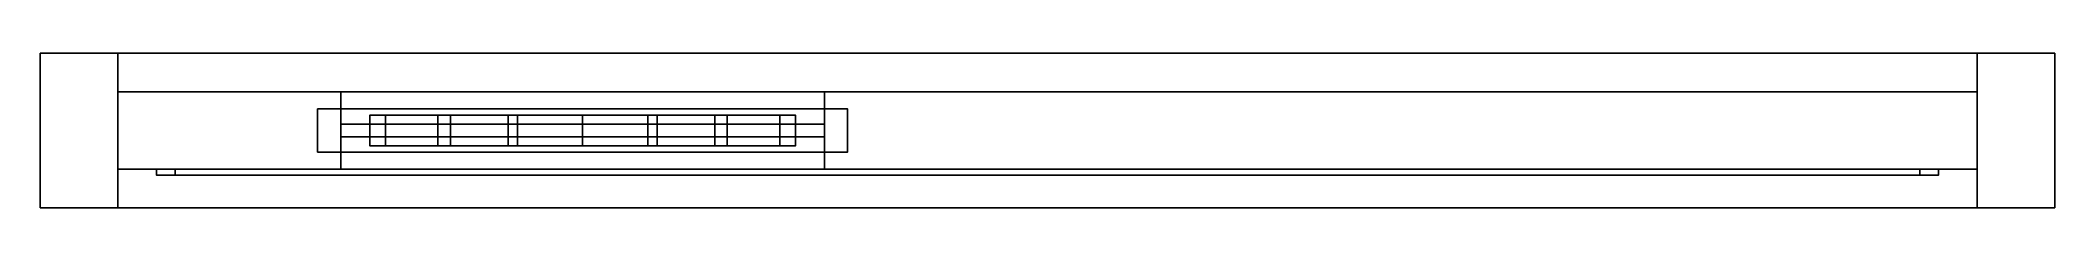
# Model space of a CAD drawing. Header units: millimetres. Extents: x -50 to 1250, y -25 to 75.
import ezdxf

# ---------------------------------------------------------------- set-up
doc = ezdxf.new("R2010")
doc.units = ezdxf.units.MM
for name, color, linetype in [('DOOR_DIAMONDS', 7, 'CONTINUOUS'), ('DOOR_FRAME', 8, 'CONTINUOUS'), ('DOOR_GLASS', 150, 'CONTINUOUS'), ('DOOR_LEAF', 30, 'CONTINUOUS'), ('DOOR_TRANSOM', 34, 'CONTINUOUS'), ('DOOR_TRIM', 40, 'CONTINUOUS')]:
    doc.layers.add(name, color=color, linetype=linetype)

msp = doc.modelspace()

# ---------------------------------------------------------------- linework, layer by layer
at = {"layer": 'DOOR_DIAMONDS'}
for points in [[(300, 35, 269.2), (172.72, 35, 400), (162.72, 35, 400), (300, 35, 259.2)], [(300, 15, 259.2), (300, 35, 259.2), (162.72, 35, 400), (162.72, 15, 400)], [(172.72, 35, 400), (300, 35, 530.8), (300, 35, 540.8), (162.72, 35, 400)], [(162.72, 15, 400), (162.72, 35, 400), (300, 35, 540.8), (300, 15, 540.8)], [(300, 35, 589.2), (172.72, 35, 720), (162.72, 35, 720), (300, 35, 579.2)], [(300, 15, 579.2), (300, 35, 579.2), (162.72, 35, 720), (162.72, 15, 720)], [(172.72, 35, 720), (300, 35, 850.8), (300, 35, 860.8), (162.72, 35, 720)], [(162.72, 15, 720), (162.72, 35, 720), (300, 35, 860.8), (300, 15, 860.8)], [(300, 35, 909.2), (172.72, 35, 1040), (162.72, 35, 1040), (300, 35, 899.2)], [(300, 15, 899.2), (300, 35, 899.2), (162.72, 35, 1040), (162.72, 15, 1040)], [(172.72, 35, 1040), (300, 35, 1170.8), (300, 35, 1180.8), (162.72, 35, 1040)], [(162.72, 15, 1040), (162.72, 35, 1040), (300, 35, 1180.8), (300, 15, 1180.8)], [(300, 35, 1229.2), (172.72, 35, 1360), (162.72, 35, 1360), (300, 35, 1219.2)], [(300, 15, 1219.2), (300, 35, 1219.2), (162.72, 35, 1360), (162.72, 15, 1360)], [(172.72, 35, 1360), (300, 35, 1490.8), (300, 35, 1500.8), (162.72, 35, 1360)], [(162.72, 15, 1360), (162.72, 35, 1360), (300, 35, 1500.8), (300, 15, 1500.8)], [(300, 35, 1549.2), (172.72, 35, 1680), (162.72, 35, 1680), (300, 35, 1539.2)], [(300, 15, 1539.2), (300, 35, 1539.2), (162.72, 35, 1680), (162.72, 15, 1680)], [(172.72, 35, 1680), (300, 35, 1810.8), (300, 35, 1820.8), (162.72, 35, 1680)], [(162.72, 15, 1680), (162.72, 35, 1680), (300, 35, 1820.8), (300, 15, 1820.8)], [(300, 35, 1869.2), (172.72, 35, 2000), (162.72, 35, 2000), (300, 35, 1859.2)], [(300, 15, 1859.2), (300, 35, 1859.2), (162.72, 35, 2000), (162.72, 15, 2000)], [(172.72, 35, 2000), (300, 35, 2130.8), (300, 35, 2140.8), (162.72, 35, 2000)], [(162.72, 15, 2000), (162.72, 35, 2000), (300, 35, 2140.8), (300, 15, 2140.8)], [(172.72, 15, 400), (172.72, 35, 400), (300, 35, 269.2), (300, 15, 269.2)], [(300, 15, 530.8), (300, 35, 530.8), (172.72, 35, 400), (172.72, 15, 400)], [(172.72, 15, 720), (172.72, 35, 720), (300, 35, 589.2), (300, 15, 589.2)], [(300, 15, 850.8), (300, 35, 850.8), (172.72, 35, 720), (172.72, 15, 720)], [(172.72, 15, 1040), (172.72, 35, 1040), (300, 35, 909.2), (300, 15, 909.2)], [(300, 15, 1170.8), (300, 35, 1170.8), (172.72, 35, 1040), (172.72, 15, 1040)], [(172.72, 15, 1360), (172.72, 35, 1360), (300, 35, 1229.2), (300, 15, 1229.2)], [(300, 15, 1490.8), (300, 35, 1490.8), (172.72, 35, 1360), (172.72, 15, 1360)], [(172.72, 15, 1680), (172.72, 35, 1680), (300, 35, 1549.2), (300, 15, 1549.2)], [(300, 15, 1810.8), (300, 35, 1810.8), (172.72, 35, 1680), (172.72, 15, 1680)], [(172.72, 15, 2000), (172.72, 35, 2000), (300, 35, 1869.2), (300, 15, 1869.2)], [(300, 15, 2130.8), (300, 35, 2130.8), (172.72, 35, 2000), (172.72, 15, 2000)], [(300, 35, 312.256), (214.65, 35, 400), (206.65, 35, 400), (300, 35, 304.256)], [(300, 15, 304.256), (300, 35, 304.256), (206.65, 35, 400), (206.65, 15, 400)], [(214.65, 35, 400), (300, 35, 487.744), (300, 35, 495.744), (206.65, 35, 400)], [(206.65, 15, 400), (206.65, 35, 400), (300, 35, 495.744), (300, 15, 495.744)], [(300, 35, 632.256), (214.65, 35, 720), (206.65, 35, 720), (300, 35, 624.256)], [(300, 15, 624.256), (300, 35, 624.256), (206.65, 35, 720), (206.65, 15, 720)], [(214.65, 35, 720), (300, 35, 807.744), (300, 35, 815.744), (206.65, 35, 720)], [(206.65, 15, 720), (206.65, 35, 720), (300, 35, 815.744), (300, 15, 815.744)], [(300, 35, 952.256), (214.65, 35, 1040), (206.65, 35, 1040), (300, 35, 944.256)], [(300, 15, 944.256), (300, 35, 944.256), (206.65, 35, 1040), (206.65, 15, 1040)], [(214.65, 35, 1040), (300, 35, 1127.744), (300, 35, 1135.744), (206.65, 35, 1040)], [(206.65, 15, 1040), (206.65, 35, 1040), (300, 35, 1135.744), (300, 15, 1135.744)], [(300, 35, 1272.256), (214.65, 35, 1360), (206.65, 35, 1360), (300, 35, 1264.256)], [(300, 15, 1264.256), (300, 35, 1264.256), (206.65, 35, 1360), (206.65, 15, 1360)], [(214.65, 35, 1360), (300, 35, 1447.744), (300, 35, 1455.744), (206.65, 35, 1360)], [(206.65, 15, 1360), (206.65, 35, 1360), (300, 35, 1455.744), (300, 15, 1455.744)], [(300, 35, 1592.256), (214.65, 35, 1680), (206.65, 35, 1680), (300, 35, 1584.256)], [(300, 15, 1584.256), (300, 35, 1584.256), (206.65, 35, 1680), (206.65, 15, 1680)], [(214.65, 35, 1680), (300, 35, 1767.744), (300, 35, 1775.744), (206.65, 35, 1680)], [(206.65, 15, 1680), (206.65, 35, 1680), (300, 35, 1775.744), (300, 15, 1775.744)], [(300, 35, 1912.256), (214.65, 35, 2000), (206.65, 35, 2000), (300, 35, 1904.256)], [(300, 15, 1904.256), (300, 35, 1904.256), (206.65, 35, 2000), (206.65, 15, 2000)], [(214.65, 35, 2000), (300, 35, 2087.744), (300, 35, 2095.744), (206.65, 35, 2000)], [(206.65, 15, 2000), (206.65, 35, 2000), (300, 35, 2095.744), (300, 15, 2095.744)], [(214.65, 15, 400), (214.65, 35, 400), (300, 35, 312.256), (300, 15, 312.256)], [(300, 15, 487.744), (300, 35, 487.744), (214.65, 35, 400), (214.65, 15, 400)], [(214.65, 15, 720), (214.65, 35, 720), (300, 35, 632.256), (300, 15, 632.256)], [(300, 15, 807.744), (300, 35, 807.744), (214.65, 35, 720), (214.65, 15, 720)], [(214.65, 15, 1040), (214.65, 35, 1040), (300, 35, 952.256), (300, 15, 952.256)], [(300, 15, 1127.744), (300, 35, 1127.744), (214.65, 35, 1040), (214.65, 15, 1040)], [(214.65, 15, 1360), (214.65, 35, 1360), (300, 35, 1272.256), (300, 15, 1272.256)], [(300, 15, 1447.744), (300, 35, 1447.744), (214.65, 35, 1360), (214.65, 15, 1360)], [(214.65, 15, 1680), (214.65, 35, 1680), (300, 35, 1592.256), (300, 15, 1592.256)], [(300, 15, 1767.744), (300, 35, 1767.744), (214.65, 35, 1680), (214.65, 15, 1680)], [(214.65, 15, 2000), (214.65, 35, 2000), (300, 35, 1912.256), (300, 15, 1912.256)], [(300, 15, 2087.744), (300, 35, 2087.744), (214.65, 35, 2000), (214.65, 15, 2000)], [(300, 35, 356.72), (257.952, 35, 400), (251.952, 35, 400), (300, 35, 350.72)], [(300, 15, 350.72), (300, 35, 350.72), (251.952, 35, 400), (251.952, 15, 400)], [(257.952, 35, 400), (300, 35, 443.28), (300, 35, 449.28), (251.952, 35, 400)], [(251.952, 15, 400), (251.952, 35, 400), (300, 35, 449.28), (300, 15, 449.28)], [(300, 35, 676.72), (257.952, 35, 720), (251.952, 35, 720), (300, 35, 670.72)], [(300, 15, 670.72), (300, 35, 670.72), (251.952, 35, 720), (251.952, 15, 720)], [(257.952, 35, 720), (300, 35, 763.28), (300, 35, 769.28), (251.952, 35, 720)], [(251.952, 15, 720), (251.952, 35, 720), (300, 35, 769.28), (300, 15, 769.28)], [(300, 35, 996.72), (257.952, 35, 1040), (251.952, 35, 1040), (300, 35, 990.72)], [(300, 15, 990.72), (300, 35, 990.72), (251.952, 35, 1040), (251.952, 15, 1040)], [(257.952, 35, 1040), (300, 35, 1083.28), (300, 35, 1089.28), (251.952, 35, 1040)], [(251.952, 15, 1040), (251.952, 35, 1040), (300, 35, 1089.28), (300, 15, 1089.28)], [(300, 35, 1316.72), (257.952, 35, 1360), (251.952, 35, 1360), (300, 35, 1310.72)], [(300, 15, 1310.72), (300, 35, 1310.72), (251.952, 35, 1360), (251.952, 15, 1360)], [(257.952, 35, 1360), (300, 35, 1403.28), (300, 35, 1409.28), (251.952, 35, 1360)], [(251.952, 15, 1360), (251.952, 35, 1360), (300, 35, 1409.28), (300, 15, 1409.28)], [(300, 35, 1636.72), (257.952, 35, 1680), (251.952, 35, 1680), (300, 35, 1630.72)], [(300, 15, 1630.72), (300, 35, 1630.72), (251.952, 35, 1680), (251.952, 15, 1680)], [(257.952, 35, 1680), (300, 35, 1723.28), (300, 35, 1729.28), (251.952, 35, 1680)], [(251.952, 15, 1680), (251.952, 35, 1680), (300, 35, 1729.28), (300, 15, 1729.28)], [(300, 35, 1956.72), (257.952, 35, 2000), (251.952, 35, 2000), (300, 35, 1950.72)], [(300, 15, 1950.72), (300, 35, 1950.72), (251.952, 35, 2000), (251.952, 15, 2000)], [(257.952, 35, 2000), (300, 35, 2043.28), (300, 35, 2049.28), (251.952, 35, 2000)], [(251.952, 15, 2000), (251.952, 35, 2000), (300, 35, 2049.28), (300, 15, 2049.28)], [(257.952, 15, 400), (257.952, 35, 400), (300, 35, 356.72), (300, 15, 356.72)], [(300, 15, 443.28), (300, 35, 443.28), (257.952, 35, 400), (257.952, 15, 400)], [(257.952, 15, 720), (257.952, 35, 720), (300, 35, 676.72), (300, 15, 676.72)], [(300, 15, 763.28), (300, 35, 763.28), (257.952, 35, 720), (257.952, 15, 720)], [(257.952, 15, 1040), (257.952, 35, 1040), (300, 35, 996.72), (300, 15, 996.72)], [(300, 15, 1083.28), (300, 35, 1083.28), (257.952, 35, 1040), (257.952, 15, 1040)], [(257.952, 15, 1360), (257.952, 35, 1360), (300, 35, 1316.72), (300, 15, 1316.72)], [(300, 15, 1403.28), (300, 35, 1403.28), (257.952, 35, 1360), (257.952, 15, 1360)], [(257.952, 15, 1680), (257.952, 35, 1680), (300, 35, 1636.72), (300, 15, 1636.72)], [(300, 15, 1723.28), (300, 35, 1723.28), (257.952, 35, 1680), (257.952, 15, 1680)], [(257.952, 15, 2000), (257.952, 35, 2000), (300, 35, 1956.72), (300, 15, 1956.72)], [(300, 15, 2043.28), (300, 35, 2043.28), (257.952, 35, 2000), (257.952, 15, 2000)], [(300, 35, 530.8), (427.28, 35, 400), (437.28, 35, 400), (300, 35, 540.8)], [(300, 15, 540.8), (300, 35, 540.8), (437.28, 35, 400), (437.28, 15, 400)], [(427.28, 15, 400), (427.28, 35, 400), (300, 35, 530.8), (300, 15, 530.8)], [(427.28, 35, 400), (300, 35, 269.2), (300, 35, 259.2), (437.28, 35, 400)], [(437.28, 15, 400), (437.28, 35, 400), (300, 35, 259.2), (300, 15, 259.2)], [(300, 15, 269.2), (300, 35, 269.2), (427.28, 35, 400), (427.28, 15, 400)], [(300, 35, 487.744), (385.35, 35, 400), (393.35, 35, 400), (300, 35, 495.744)], [(300, 15, 495.744), (300, 35, 495.744), (393.35, 35, 400), (393.35, 15, 400)], [(385.35, 15, 400), (385.35, 35, 400), (300, 35, 487.744), (300, 15, 487.744)], [(385.35, 35, 400), (300, 35, 312.256), (300, 35, 304.256), (393.35, 35, 400)], [(393.35, 15, 400), (393.35, 35, 400), (300, 35, 304.256), (300, 15, 304.256)], [(300, 15, 312.256), (300, 35, 312.256), (385.35, 35, 400), (385.35, 15, 400)], [(300, 35, 443.28), (342.048, 35, 400), (348.048, 35, 400), (300, 35, 449.28)], [(300, 15, 449.28), (300, 35, 449.28), (348.048, 35, 400), (348.048, 15, 400)], [(342.048, 15, 400), (342.048, 35, 400), (300, 35, 443.28), (300, 15, 443.28)], [(342.048, 35, 400), (300, 35, 356.72), (300, 35, 350.72), (348.048, 35, 400)], [(348.048, 15, 400), (348.048, 35, 400), (300, 35, 350.72), (300, 15, 350.72)], [(300, 15, 356.72), (300, 35, 356.72), (342.048, 35, 400), (342.048, 15, 400)], [(300, 35, 850.8), (427.28, 35, 720), (437.28, 35, 720), (300, 35, 860.8)], [(300, 15, 860.8), (300, 35, 860.8), (437.28, 35, 720), (437.28, 15, 720)], [(427.28, 15, 720), (427.28, 35, 720), (300, 35, 850.8), (300, 15, 850.8)], [(427.28, 35, 720), (300, 35, 589.2), (300, 35, 579.2), (437.28, 35, 720)], [(437.28, 15, 720), (437.28, 35, 720), (300, 35, 579.2), (300, 15, 579.2)], [(300, 15, 589.2), (300, 35, 589.2), (427.28, 35, 720), (427.28, 15, 720)], [(300, 35, 807.744), (385.35, 35, 720), (393.35, 35, 720), (300, 35, 815.744)], [(300, 15, 815.744), (300, 35, 815.744), (393.35, 35, 720), (393.35, 15, 720)], [(385.35, 15, 720), (385.35, 35, 720), (300, 35, 807.744), (300, 15, 807.744)], [(385.35, 35, 720), (300, 35, 632.256), (300, 35, 624.256), (393.35, 35, 720)], [(393.35, 15, 720), (393.35, 35, 720), (300, 35, 624.256), (300, 15, 624.256)], [(300, 15, 632.256), (300, 35, 632.256), (385.35, 35, 720), (385.35, 15, 720)], [(300, 35, 763.28), (342.048, 35, 720), (348.048, 35, 720), (300, 35, 769.28)], [(300, 15, 769.28), (300, 35, 769.28), (348.048, 35, 720), (348.048, 15, 720)], [(342.048, 15, 720), (342.048, 35, 720), (300, 35, 763.28), (300, 15, 763.28)], [(342.048, 35, 720), (300, 35, 676.72), (300, 35, 670.72), (348.048, 35, 720)], [(348.048, 15, 720), (348.048, 35, 720), (300, 35, 670.72), (300, 15, 670.72)], [(300, 15, 676.72), (300, 35, 676.72), (342.048, 35, 720), (342.048, 15, 720)], [(300, 35, 1170.8), (427.28, 35, 1040), (437.28, 35, 1040), (300, 35, 1180.8)], [(300, 15, 1180.8), (300, 35, 1180.8), (437.28, 35, 1040), (437.28, 15, 1040)], [(427.28, 15, 1040), (427.28, 35, 1040), (300, 35, 1170.8), (300, 15, 1170.8)], [(427.28, 35, 1040), (300, 35, 909.2), (300, 35, 899.2), (437.28, 35, 1040)], [(437.28, 15, 1040), (437.28, 35, 1040), (300, 35, 899.2), (300, 15, 899.2)], [(300, 15, 909.2), (300, 35, 909.2), (427.28, 35, 1040), (427.28, 15, 1040)], [(300, 35, 1127.744), (385.35, 35, 1040), (393.35, 35, 1040), (300, 35, 1135.744)], [(300, 15, 1135.744), (300, 35, 1135.744), (393.35, 35, 1040), (393.35, 15, 1040)], [(385.35, 15, 1040), (385.35, 35, 1040), (300, 35, 1127.744), (300, 15, 1127.744)], [(385.35, 35, 1040), (300, 35, 952.256), (300, 35, 944.256), (393.35, 35, 1040)], [(393.35, 15, 1040), (393.35, 35, 1040), (300, 35, 944.256), (300, 15, 944.256)], [(300, 15, 952.256), (300, 35, 952.256), (385.35, 35, 1040), (385.35, 15, 1040)], [(300, 35, 1083.28), (342.048, 35, 1040), (348.048, 35, 1040), (300, 35, 1089.28)], [(300, 15, 1089.28), (300, 35, 1089.28), (348.048, 35, 1040), (348.048, 15, 1040)], [(342.048, 15, 1040), (342.048, 35, 1040), (300, 35, 1083.28), (300, 15, 1083.28)], [(342.048, 35, 1040), (300, 35, 996.72), (300, 35, 990.72), (348.048, 35, 1040)], [(348.048, 15, 1040), (348.048, 35, 1040), (300, 35, 990.72), (300, 15, 990.72)], [(300, 15, 996.72), (300, 35, 996.72), (342.048, 35, 1040), (342.048, 15, 1040)], [(300, 35, 1490.8), (427.28, 35, 1360), (437.28, 35, 1360), (300, 35, 1500.8)], [(300, 15, 1500.8), (300, 35, 1500.8), (437.28, 35, 1360), (437.28, 15, 1360)], [(427.28, 15, 1360), (427.28, 35, 1360), (300, 35, 1490.8), (300, 15, 1490.8)], [(427.28, 35, 1360), (300, 35, 1229.2), (300, 35, 1219.2), (437.28, 35, 1360)], [(437.28, 15, 1360), (437.28, 35, 1360), (300, 35, 1219.2), (300, 15, 1219.2)], [(300, 15, 1229.2), (300, 35, 1229.2), (427.28, 35, 1360), (427.28, 15, 1360)], [(300, 35, 1447.744), (385.35, 35, 1360), (393.35, 35, 1360), (300, 35, 1455.744)], [(300, 15, 1455.744), (300, 35, 1455.744), (393.35, 35, 1360), (393.35, 15, 1360)], [(385.35, 15, 1360), (385.35, 35, 1360), (300, 35, 1447.744), (300, 15, 1447.744)], [(385.35, 35, 1360), (300, 35, 1272.256), (300, 35, 1264.256), (393.35, 35, 1360)], [(393.35, 15, 1360), (393.35, 35, 1360), (300, 35, 1264.256), (300, 15, 1264.256)], [(300, 15, 1272.256), (300, 35, 1272.256), (385.35, 35, 1360), (385.35, 15, 1360)], [(300, 35, 1403.28), (342.048, 35, 1360), (348.048, 35, 1360), (300, 35, 1409.28)], [(300, 15, 1409.28), (300, 35, 1409.28), (348.048, 35, 1360), (348.048, 15, 1360)], [(342.048, 15, 1360), (342.048, 35, 1360), (300, 35, 1403.28), (300, 15, 1403.28)], [(342.048, 35, 1360), (300, 35, 1316.72), (300, 35, 1310.72), (348.048, 35, 1360)], [(348.048, 15, 1360), (348.048, 35, 1360), (300, 35, 1310.72), (300, 15, 1310.72)], [(300, 15, 1316.72), (300, 35, 1316.72), (342.048, 35, 1360), (342.048, 15, 1360)], [(300, 35, 1810.8), (427.28, 35, 1680), (437.28, 35, 1680), (300, 35, 1820.8)], [(300, 15, 1820.8), (300, 35, 1820.8), (437.28, 35, 1680), (437.28, 15, 1680)], [(427.28, 15, 1680), (427.28, 35, 1680), (300, 35, 1810.8), (300, 15, 1810.8)], [(427.28, 35, 1680), (300, 35, 1549.2), (300, 35, 1539.2), (437.28, 35, 1680)], [(437.28, 15, 1680), (437.28, 35, 1680), (300, 35, 1539.2), (300, 15, 1539.2)], [(300, 15, 1549.2), (300, 35, 1549.2), (427.28, 35, 1680), (427.28, 15, 1680)], [(300, 35, 1767.744), (385.35, 35, 1680), (393.35, 35, 1680), (300, 35, 1775.744)], [(300, 15, 1775.744), (300, 35, 1775.744), (393.35, 35, 1680), (393.35, 15, 1680)], [(385.35, 15, 1680), (385.35, 35, 1680), (300, 35, 1767.744), (300, 15, 1767.744)], [(385.35, 35, 1680), (300, 35, 1592.256), (300, 35, 1584.256), (393.35, 35, 1680)], [(393.35, 15, 1680), (393.35, 35, 1680), (300, 35, 1584.256), (300, 15, 1584.256)], [(300, 15, 1592.256), (300, 35, 1592.256), (385.35, 35, 1680), (385.35, 15, 1680)], [(300, 35, 1723.28), (342.048, 35, 1680), (348.048, 35, 1680), (300, 35, 1729.28)], [(300, 15, 1729.28), (300, 35, 1729.28), (348.048, 35, 1680), (348.048, 15, 1680)], [(342.048, 15, 1680), (342.048, 35, 1680), (300, 35, 1723.28), (300, 15, 1723.28)], [(342.048, 35, 1680), (300, 35, 1636.72), (300, 35, 1630.72), (348.048, 35, 1680)], [(348.048, 15, 1680), (348.048, 35, 1680), (300, 35, 1630.72), (300, 15, 1630.72)], [(300, 15, 1636.72), (300, 35, 1636.72), (342.048, 35, 1680), (342.048, 15, 1680)], [(300, 35, 2130.8), (427.28, 35, 2000), (437.28, 35, 2000), (300, 35, 2140.8)], [(300, 15, 2140.8), (300, 35, 2140.8), (437.28, 35, 2000), (437.28, 15, 2000)], [(427.28, 15, 2000), (427.28, 35, 2000), (300, 35, 2130.8), (300, 15, 2130.8)], [(427.28, 35, 2000), (300, 35, 1869.2), (300, 35, 1859.2), (437.28, 35, 2000)], [(437.28, 15, 2000), (437.28, 35, 2000), (300, 35, 1859.2), (300, 15, 1859.2)], [(300, 15, 1869.2), (300, 35, 1869.2), (427.28, 35, 2000), (427.28, 15, 2000)], [(300, 35, 2087.744), (385.35, 35, 2000), (393.35, 35, 2000), (300, 35, 2095.744)], [(300, 15, 2095.744), (300, 35, 2095.744), (393.35, 35, 2000), (393.35, 15, 2000)], [(385.35, 15, 2000), (385.35, 35, 2000), (300, 35, 2087.744), (300, 15, 2087.744)], [(385.35, 35, 2000), (300, 35, 1912.256), (300, 35, 1904.256), (393.35, 35, 2000)], [(393.35, 15, 2000), (393.35, 35, 2000), (300, 35, 1904.256), (300, 15, 1904.256)], [(300, 15, 1912.256), (300, 35, 1912.256), (385.35, 35, 2000), (385.35, 15, 2000)], [(300, 35, 2043.28), (342.048, 35, 2000), (348.048, 35, 2000), (300, 35, 2049.28)], [(300, 15, 2049.28), (300, 35, 2049.28), (348.048, 35, 2000), (348.048, 15, 2000)], [(342.048, 15, 2000), (342.048, 35, 2000), (300, 35, 2043.28), (300, 15, 2043.28)], [(342.048, 35, 2000), (300, 35, 1956.72), (300, 35, 1950.72), (348.048, 35, 2000)], [(348.048, 15, 2000), (348.048, 35, 2000), (300, 35, 1950.72), (300, 15, 1950.72)], [(300, 15, 1956.72), (300, 35, 1956.72), (342.048, 35, 2000), (342.048, 15, 2000)], [(300, 15, 259.2), (162.72, 15, 400), (172.72, 15, 400), (300, 15, 269.2)], [(162.72, 15, 400), (300, 15, 540.8), (300, 15, 530.8), (172.72, 15, 400)], [(300, 15, 579.2), (162.72, 15, 720), (172.72, 15, 720), (300, 15, 589.2)], [(162.72, 15, 720), (300, 15, 860.8), (300, 15, 850.8), (172.72, 15, 720)], [(300, 15, 899.2), (162.72, 15, 1040), (172.72, 15, 1040), (300, 15, 909.2)], [(162.72, 15, 1040), (300, 15, 1180.8), (300, 15, 1170.8), (172.72, 15, 1040)], [(300, 15, 1219.2), (162.72, 15, 1360), (172.72, 15, 1360), (300, 15, 1229.2)], [(162.72, 15, 1360), (300, 15, 1500.8), (300, 15, 1490.8), (172.72, 15, 1360)], [(300, 15, 1539.2), (162.72, 15, 1680), (172.72, 15, 1680), (300, 15, 1549.2)], [(162.72, 15, 1680), (300, 15, 1820.8), (300, 15, 1810.8), (172.72, 15, 1680)], [(300, 15, 1859.2), (162.72, 15, 2000), (172.72, 15, 2000), (300, 15, 1869.2)], [(162.72, 15, 2000), (300, 15, 2140.8), (300, 15, 2130.8), (172.72, 15, 2000)], [(300, 15, 304.256), (206.65, 15, 400), (214.65, 15, 400), (300, 15, 312.256)], [(206.65, 15, 400), (300, 15, 495.744), (300, 15, 487.744), (214.65, 15, 400)], [(300, 15, 624.256), (206.65, 15, 720), (214.65, 15, 720), (300, 15, 632.256)], [(206.65, 15, 720), (300, 15, 815.744), (300, 15, 807.744), (214.65, 15, 720)], [(300, 15, 944.256), (206.65, 15, 1040), (214.65, 15, 1040), (300, 15, 952.256)], [(206.65, 15, 1040), (300, 15, 1135.744), (300, 15, 1127.744), (214.65, 15, 1040)], [(300, 15, 1264.256), (206.65, 15, 1360), (214.65, 15, 1360), (300, 15, 1272.256)], [(206.65, 15, 1360), (300, 15, 1455.744), (300, 15, 1447.744), (214.65, 15, 1360)], [(300, 15, 1584.256), (206.65, 15, 1680), (214.65, 15, 1680), (300, 15, 1592.256)], [(206.65, 15, 1680), (300, 15, 1775.744), (300, 15, 1767.744), (214.65, 15, 1680)], [(300, 15, 1904.256), (206.65, 15, 2000), (214.65, 15, 2000), (300, 15, 1912.256)], [(206.65, 15, 2000), (300, 15, 2095.744), (300, 15, 2087.744), (214.65, 15, 2000)], [(300, 15, 350.72), (251.952, 15, 400), (257.952, 15, 400), (300, 15, 356.72)], [(251.952, 15, 400), (300, 15, 449.28), (300, 15, 443.28), (257.952, 15, 400)], [(300, 15, 670.72), (251.952, 15, 720), (257.952, 15, 720), (300, 15, 676.72)], [(251.952, 15, 720), (300, 15, 769.28), (300, 15, 763.28), (257.952, 15, 720)], [(300, 15, 990.72), (251.952, 15, 1040), (257.952, 15, 1040), (300, 15, 996.72)], [(251.952, 15, 1040), (300, 15, 1089.28), (300, 15, 1083.28), (257.952, 15, 1040)], [(300, 15, 1310.72), (251.952, 15, 1360), (257.952, 15, 1360), (300, 15, 1316.72)], [(251.952, 15, 1360), (300, 15, 1409.28), (300, 15, 1403.28), (257.952, 15, 1360)], [(300, 15, 1630.72), (251.952, 15, 1680), (257.952, 15, 1680), (300, 15, 1636.72)], [(251.952, 15, 1680), (300, 15, 1729.28), (300, 15, 1723.28), (257.952, 15, 1680)], [(300, 15, 1950.72), (251.952, 15, 2000), (257.952, 15, 2000), (300, 15, 1956.72)], [(251.952, 15, 2000), (300, 15, 2049.28), (300, 15, 2043.28), (257.952, 15, 2000)], [(300, 15, 540.8), (437.28, 15, 400), (427.28, 15, 400), (300, 15, 530.8)], [(437.28, 15, 400), (300, 15, 259.2), (300, 15, 269.2), (427.28, 15, 400)], [(300, 15, 495.744), (393.35, 15, 400), (385.35, 15, 400), (300, 15, 487.744)], [(393.35, 15, 400), (300, 15, 304.256), (300, 15, 312.256), (385.35, 15, 400)], [(300, 15, 449.28), (348.048, 15, 400), (342.048, 15, 400), (300, 15, 443.28)], [(348.048, 15, 400), (300, 15, 350.72), (300, 15, 356.72), (342.048, 15, 400)], [(300, 15, 860.8), (437.28, 15, 720), (427.28, 15, 720), (300, 15, 850.8)], [(437.28, 15, 720), (300, 15, 579.2), (300, 15, 589.2), (427.28, 15, 720)], [(300, 15, 815.744), (393.35, 15, 720), (385.35, 15, 720), (300, 15, 807.744)], [(393.35, 15, 720), (300, 15, 624.256), (300, 15, 632.256), (385.35, 15, 720)], [(300, 15, 769.28), (348.048, 15, 720), (342.048, 15, 720), (300, 15, 763.28)], [(348.048, 15, 720), (300, 15, 670.72), (300, 15, 676.72), (342.048, 15, 720)], [(300, 15, 1180.8), (437.28, 15, 1040), (427.28, 15, 1040), (300, 15, 1170.8)], [(437.28, 15, 1040), (300, 15, 899.2), (300, 15, 909.2), (427.28, 15, 1040)], [(300, 15, 1135.744), (393.35, 15, 1040), (385.35, 15, 1040), (300, 15, 1127.744)], [(393.35, 15, 1040), (300, 15, 944.256), (300, 15, 952.256), (385.35, 15, 1040)], [(300, 15, 1089.28), (348.048, 15, 1040), (342.048, 15, 1040), (300, 15, 1083.28)], [(348.048, 15, 1040), (300, 15, 990.72), (300, 15, 996.72), (342.048, 15, 1040)], [(300, 15, 1500.8), (437.28, 15, 1360), (427.28, 15, 1360), (300, 15, 1490.8)], [(437.28, 15, 1360), (300, 15, 1219.2), (300, 15, 1229.2), (427.28, 15, 1360)], [(300, 15, 1455.744), (393.35, 15, 1360), (385.35, 15, 1360), (300, 15, 1447.744)], [(393.35, 15, 1360), (300, 15, 1264.256), (300, 15, 1272.256), (385.35, 15, 1360)], [(300, 15, 1409.28), (348.048, 15, 1360), (342.048, 15, 1360), (300, 15, 1403.28)], [(348.048, 15, 1360), (300, 15, 1310.72), (300, 15, 1316.72), (342.048, 15, 1360)], [(300, 15, 1820.8), (437.28, 15, 1680), (427.28, 15, 1680), (300, 15, 1810.8)], [(437.28, 15, 1680), (300, 15, 1539.2), (300, 15, 1549.2), (427.28, 15, 1680)], [(300, 15, 1775.744), (393.35, 15, 1680), (385.35, 15, 1680), (300, 15, 1767.744)], [(393.35, 15, 1680), (300, 15, 1584.256), (300, 15, 1592.256), (385.35, 15, 1680)], [(300, 15, 1729.28), (348.048, 15, 1680), (342.048, 15, 1680), (300, 15, 1723.28)], [(348.048, 15, 1680), (300, 15, 1630.72), (300, 15, 1636.72), (342.048, 15, 1680)], [(300, 15, 2140.8), (437.28, 15, 2000), (427.28, 15, 2000), (300, 15, 2130.8)], [(437.28, 15, 2000), (300, 15, 1859.2), (300, 15, 1869.2), (427.28, 15, 2000)], [(300, 15, 2095.744), (393.35, 15, 2000), (385.35, 15, 2000), (300, 15, 2087.744)], [(393.35, 15, 2000), (300, 15, 1904.256), (300, 15, 1912.256), (385.35, 15, 2000)], [(300, 15, 2049.28), (348.048, 15, 2000), (342.048, 15, 2000), (300, 15, 2043.28)], [(348.048, 15, 2000), (300, 15, 1950.72), (300, 15, 1956.72), (342.048, 15, 2000)]]:
    msp.add_3dface(points, dxfattribs=at)
at = {"layer": 'DOOR_FRAME'}
for points in [[(-50, -25), (0, -25), (0, 75), (-50, 75)], [(-50, -25, 3050), (-50, 75, 3050), (0, 75, 3050), (0, -25, 3050)], [(0, 75), (0, 75, 3050), (-50, 75, 3050), (-50, 75)], [(-50, 75), (-50, 75, 3050), (-50, -25, 3050), (-50, -25)], [(-50, -25, 3000), (1250, -25, 3000), (1250, 75, 3000), (-50, 75, 3000)], [(-50, -25, 3050), (-50, 75, 3050), (1250, 75, 3050), (1250, -25, 3050)], [(1250, 75, 3000), (1250, 75, 3050), (-50, 75, 3050), (-50, 75, 3000)], [(-50, 75, 3000), (-50, 75, 3050), (-50, -25, 3050), (-50, -25, 3000)], [(0, -25), (0, -25, 3050), (0, 75, 3050), (0, 75)], [(1200, -25), (1250, -25), (1250, 75), (1200, 75)], [(1200, -25, 3050), (1200, 75, 3050), (1250, 75, 3050), (1250, -25, 3050)], [(1250, 75), (1250, 75, 3050), (1200, 75, 3050), (1200, 75)], [(1200, 75), (1200, 75, 3050), (1200, -25, 3050), (1200, -25)], [(1250, -25), (1250, -25, 3050), (1250, 75, 3050), (1250, 75)], [(1250, -25, 3000), (1250, -25, 3050), (1250, 75, 3050), (1250, 75, 3000)], [(-50, -25), (-50, -25, 3050), (0, -25, 3050), (0, -25)], [(-50, -25, 3000), (-50, -25, 3050), (1250, -25, 3050), (1250, -25, 3000)], [(1200, -25), (1200, -25, 3050), (1250, -25, 3050), (1250, -25)]]:
    msp.add_3dface(points, dxfattribs=at)
at = {"layer": 'DOOR_GLASS'}
for points in [[(144, 21, 240), (456, 21, 240), (456, 29, 240), (144, 29, 240)], [(144, 21, 2160), (144, 29, 2160), (456, 29, 2160), (456, 21, 2160)], [(456, 29, 240), (456, 29, 2160), (144, 29, 2160), (144, 29, 240)], [(144, 29, 240), (144, 29, 2160), (144, 21, 2160), (144, 21, 240)], [(456, 21, 240), (456, 21, 2160), (456, 29, 2160), (456, 29, 240)], [(144, 21, 240), (144, 21, 2160), (456, 21, 2160), (456, 21, 240)]]:
    msp.add_3dface(points, dxfattribs=at)
at = {"layer": 'DOOR_LEAF'}
for points in [[(0, 0), (144, 0), (144, 50), (0, 50)], [(0, 0, 2400), (0, 50, 2400), (144, 50, 2400), (144, 0, 2400)], [(144, 50), (144, 50, 2400), (0, 50, 2400), (0, 50)], [(0, 50), (0, 50, 2400), (0, 0, 2400), (0, 0)], [(144, 0), (144, 0, 2400), (144, 50, 2400), (144, 50)], [(144, 0), (456, 0), (456, 50), (144, 50)], [(144, 0, 240), (144, 50, 240), (456, 50, 240), (456, 0, 240)], [(456, 50), (456, 50, 240), (144, 50, 240), (144, 50)], [(144, 50), (144, 50, 240), (144, 0, 240), (144, 0)], [(144, 0, 2160), (456, 0, 2160), (456, 50, 2160), (144, 50, 2160)], [(144, 0, 2400), (144, 50, 2400), (456, 50, 2400), (456, 0, 2400)], [(456, 50, 2160), (456, 50, 2400), (144, 50, 2400), (144, 50, 2160)], [(144, 50, 2160), (144, 50, 2400), (144, 0, 2400), (144, 0, 2160)], [(456, 0), (1200, 0), (1200, 50), (456, 50)], [(456, 0, 2400), (456, 50, 2400), (1200, 50, 2400), (1200, 0, 2400)], [(1200, 50), (1200, 50, 2400), (456, 50, 2400), (456, 50)], [(456, 50), (456, 50, 2400), (456, 0, 2400), (456, 0)], [(456, 0), (456, 0, 240), (456, 50, 240), (456, 50)], [(456, 0, 2160), (456, 0, 2400), (456, 50, 2400), (456, 50, 2160)], [(1200, 0), (1200, 0, 2400), (1200, 50, 2400), (1200, 50)], [(0, 0), (0, 0, 2400), (144, 0, 2400), (144, 0)], [(144, 0), (144, 0, 240), (456, 0, 240), (456, 0)], [(144, 0, 2160), (144, 0, 2400), (456, 0, 2400), (456, 0, 2160)], [(456, 0), (456, 0, 2400), (1200, 0, 2400), (1200, 0)]]:
    msp.add_3dface(points, dxfattribs=at)
at = {"layer": 'DOOR_TRANSOM'}
for points in [[(0, 0, 2400), (1200, 0, 2400), (1200, 50, 2400), (0, 50, 2400)], [(0, 0, 3000), (0, 50, 3000), (1200, 50, 3000), (1200, 0, 3000)], [(1200, 50, 2400), (1200, 50, 3000), (0, 50, 3000), (0, 50, 2400)], [(0, 50, 2400), (0, 50, 3000), (0, 0, 3000), (0, 0, 2400)], [(1200, 0, 2400), (1200, 0, 3000), (1200, 50, 3000), (1200, 50, 2400)], [(0, 0, 2400), (0, 0, 3000), (1200, 0, 3000), (1200, 0, 2400)]]:
    msp.add_3dface(points, dxfattribs=at)
at = {"layer": 'DOOR_TRIM'}
for points in [[(129, 11, 225), (144, 11, 225), (144, 39, 225), (129, 39, 225)], [(129, 11, 2175), (129, 39, 2175), (144, 39, 2175), (144, 11, 2175)], [(144, 39, 225), (144, 39, 2175), (129, 39, 2175), (129, 39, 225)], [(129, 39, 225), (129, 39, 2175), (129, 11, 2175), (129, 11, 225)], [(144, 11, 225), (144, 11, 2175), (144, 39, 2175), (144, 39, 225)], [(144, 11, 225), (456, 11, 225), (456, 39, 225), (144, 39, 225)], [(144, 11, 240), (144, 39, 240), (456, 39, 240), (456, 11, 240)], [(456, 39, 225), (456, 39, 240), (144, 39, 240), (144, 39, 225)], [(144, 39, 225), (144, 39, 240), (144, 11, 240), (144, 11, 225)], [(144, 11, 2160), (456, 11, 2160), (456, 39, 2160), (144, 39, 2160)], [(144, 11, 2175), (144, 39, 2175), (456, 39, 2175), (456, 11, 2175)], [(456, 39, 2160), (456, 39, 2175), (144, 39, 2175), (144, 39, 2160)], [(144, 39, 2160), (144, 39, 2175), (144, 11, 2175), (144, 11, 2160)], [(456, 11, 225), (471, 11, 225), (471, 39, 225), (456, 39, 225)], [(456, 11, 2175), (456, 39, 2175), (471, 39, 2175), (471, 11, 2175)], [(471, 39, 225), (471, 39, 2175), (456, 39, 2175), (456, 39, 225)], [(456, 39, 225), (456, 39, 2175), (456, 11, 2175), (456, 11, 225)], [(456, 11, 225), (456, 11, 240), (456, 39, 240), (456, 39, 225)], [(456, 11, 2160), (456, 11, 2175), (456, 39, 2175), (456, 39, 2160)], [(471, 11, 225), (471, 11, 2175), (471, 39, 2175), (471, 39, 225)], [(25, -4, 25), (1175, -4, 25), (1175, 0, 25), (25, 0, 25)], [(25, -4, 37), (25, 0, 37), (1175, 0, 37), (1175, -4, 37)], [(1175, 0, 25), (1175, 0, 37), (25, 0, 37), (25, 0, 25)], [(25, 0, 25), (25, 0, 37), (25, -4, 37), (25, -4, 25)], [(25, -4, 2363), (1175, -4, 2363), (1175, 0, 2363), (25, 0, 2363)], [(25, -4, 2375), (25, 0, 2375), (1175, 0, 2375), (1175, -4, 2375)], [(1175, 0, 2363), (1175, 0, 2375), (25, 0, 2375), (25, 0, 2363)], [(25, 0, 2363), (25, 0, 2375), (25, -4, 2375), (25, -4, 2363)], [(25, -4, 25), (37, -4, 25), (37, 0, 25), (25, 0, 25)], [(25, -4, 2375), (25, 0, 2375), (37, 0, 2375), (37, -4, 2375)], [(37, 0, 25), (37, 0, 2375), (25, 0, 2375), (25, 0, 25)], [(25, 0, 25), (25, 0, 2375), (25, -4, 2375), (25, -4, 25)], [(37, -4, 25), (37, -4, 2375), (37, 0, 2375), (37, 0, 25)], [(129, 11, 225), (129, 11, 2175), (144, 11, 2175), (144, 11, 225)], [(144, 11, 225), (144, 11, 240), (456, 11, 240), (456, 11, 225)], [(144, 11, 2160), (144, 11, 2175), (456, 11, 2175), (456, 11, 2160)], [(456, 11, 225), (456, 11, 2175), (471, 11, 2175), (471, 11, 225)], [(1163, -4, 25), (1175, -4, 25), (1175, 0, 25), (1163, 0, 25)], [(1163, -4, 2375), (1163, 0, 2375), (1175, 0, 2375), (1175, -4, 2375)], [(1175, 0, 25), (1175, 0, 2375), (1163, 0, 2375), (1163, 0, 25)], [(1163, 0, 25), (1163, 0, 2375), (1163, -4, 2375), (1163, -4, 25)], [(1175, -4, 25), (1175, -4, 37), (1175, 0, 37), (1175, 0, 25)], [(1175, -4, 2363), (1175, -4, 2375), (1175, 0, 2375), (1175, 0, 2363)], [(1175, -4, 25), (1175, -4, 2375), (1175, 0, 2375), (1175, 0, 25)], [(25, -4, 25), (25, -4, 37), (1175, -4, 37), (1175, -4, 25)], [(25, -4, 2363), (25, -4, 2375), (1175, -4, 2375), (1175, -4, 2363)], [(25, -4, 25), (25, -4, 2375), (37, -4, 2375), (37, -4, 25)], [(1163, -4, 25), (1163, -4, 2375), (1175, -4, 2375), (1175, -4, 25)]]:
    msp.add_3dface(points, dxfattribs=at)

doc.saveas('drawing.dxf')
